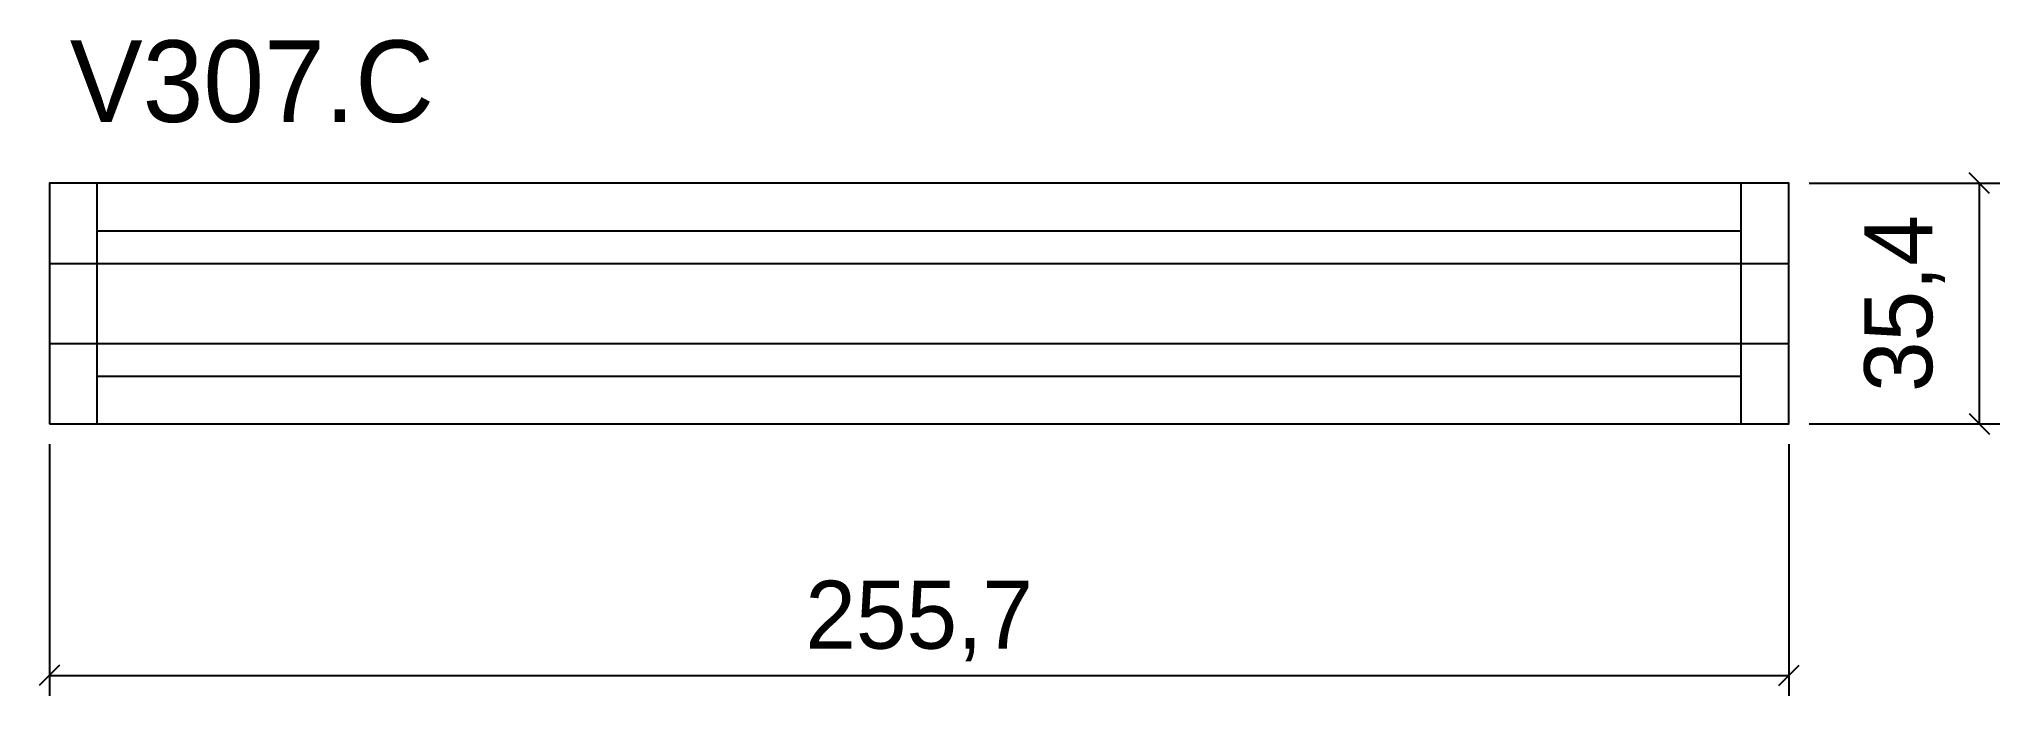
# Model space of a CAD drawing. Extents: x -2 to 287, y -40 to 57.
import ezdxf

# ---------------------------------------------------------------- set-up
doc = ezdxf.new("R2010")
doc.units = 0
for name, color, linetype in [('COTA', 241, 'Continuous'), ('NOMENCLATURA', 7, 'Continuous'), ('Painéis', 200, 'Continuous'), ('SARR_2.2x7', 40, 'Continuous')]:
    doc.layers.add(name, color=color, linetype=linetype)
doc.dimstyles.new('PAINEL', dxfattribs={"dimtxt": 10, "dimasz": 3, "dimexe": 3, "dimexo": 3, "dimgap": 3, "dimtad": 1, "dimblk": 'OBLIQUE', "dimblk1": 'OBLIQUE', "dimcen": 2.5, "dimclrd": 4, "dimclre": 4, "dimclrt": 240, "dimazin": 3, "dimtfac": 1, "dimtmove": 0, "dimatfit": 3})

# ---------------------------------------------------------------- blocks, each defined once
blk = doc.blocks.new('_OBLIQUE')
at = {"color": 0, "linetype": 'BYBLOCK'}
blk.add_line((-0.5, -0.5), (0.5, 0.5), dxfattribs=at)

msp = doc.modelspace()

# ---------------------------------------------------------------- linework, layer by layer
at = {"layer": 'Painéis'}
for p, q in [((0, 23.6), (255.7, 23.6)), ((0, 11.8), (255.7, 11.8))]:
    msp.add_line(p, q, dxfattribs=at)
msp.add_lwpolyline([(0, 0), (255.7, 0), (255.7, 35.4), (0, 35.4)], close=True, dxfattribs=at)
at = {"layer": 'SARR_2.2x7'}
for p, q in [((7, 0), (7, 35.4)), ((248.7, 0), (248.7, 35.4)), ((7, 28.4), (248.7, 28.4)), ((7, 7), (248.7, 7))]:
    msp.add_line(p, q, dxfattribs=at)

# ---------------------------------------------------------------- texts
at = {"layer": 'NOMENCLATURA'}
msp.add_text('V307.C', height=12, dxfattribs=at).set_placement((3, 44.4))

# ---------------------------------------------------------------- dimensions: what is measured, and where the dimension line sits
at = {"layer": 'COTA'}
msp.add_linear_dim(base=(283.7, 0), p1=(255.7, 0), p2=(255.7, 35.4), angle=90, dimstyle='PAINEL', dxfattribs=at).render()
msp.add_linear_dim(base=(0, -37), p1=(0, 0), p2=(255.7, 0), dimstyle='PAINEL', dxfattribs=at).render()

doc.saveas('drawing.dxf')
